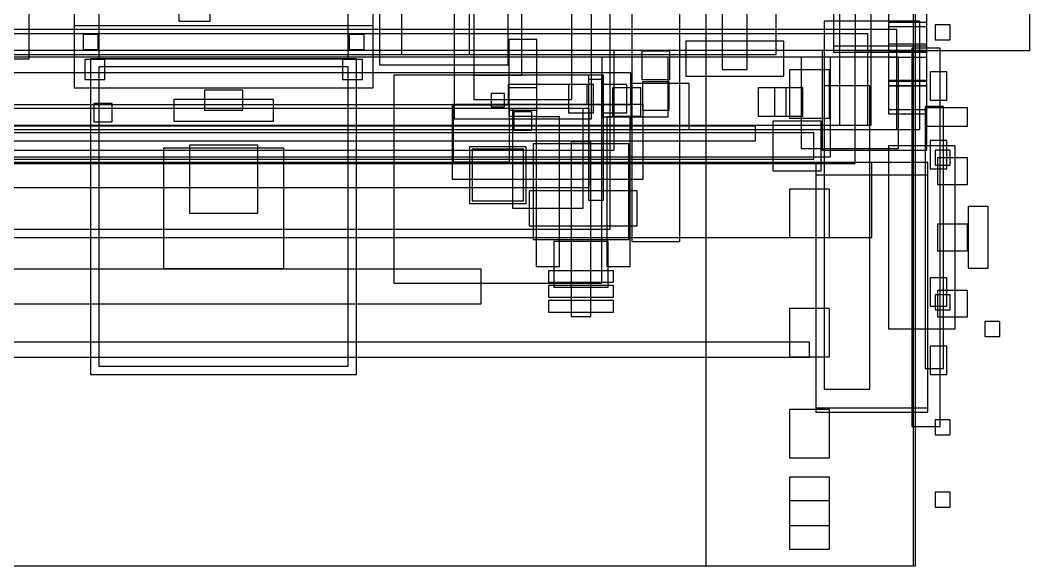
# Model space of a CAD drawing. Header units: millimetres. Extents: x -18 to 5970, y -974 to 4490.
# Drawn here: x 4755 to 5970, y 2500 to 3156 of the extents above; entities that cross this region are included whole.
import ezdxf

# ---------------------------------------------------------------- set-up
doc = ezdxf.new("R2010")
doc.units = ezdxf.units.MM

msp = doc.modelspace()

# ---------------------------------------------------------------- linework, layer by layer
at = {"layer": 'BODY'}
for p, q in [((5734, 3200), (5734, 3125.5)), ((5846, 3125.5), (5846, 3200)), ((5734, 3188), (5734, 3118)), ((5741, 3185), (5741, 3030)), ((5741, 3185), (5741, 3030)), ((5741, 3185), (5741, 3030)), ((5779, 3030), (5779, 3185)), ((5779, 3030), (5779, 3185)), ((5779, 3030), (5779, 3185)), ((5846, 3118), (5846, 3188)), ((5760, 3175), (5760, 3120)), ((5800, 3182.55), (5800, 3148.55)), ((5846, 3148.55), (5846, 3182.55)), ((5970, 3120), (5970, 3175)), ((5665, 3115), (5665, 3170)), ((5800, 3161.72), (5800, 3127.72)), ((5846, 3127.72), (5846, 3161.72)), ((5846, 3153.716), (5800, 3153.716)), ((5800, 3153.716), (5800, 3119.716)), ((5800, 3148.55), (5846, 3148.55)), ((5846, 3119.716), (5846, 3153.716)), ((4849, 3139), (4831, 3139)), ((4831, 3139), (4831, 3121)), ((4849, 3121), (4849, 3139)), ((5169, 3139), (5151, 3139)), ((5151, 3139), (5151, 3121)), ((5169, 3121), (5169, 3139)), ((5734, 3125.5), (5846, 3125.5)), ((5800, 3127.72), (5846, 3127.72)), ((4335, 3115), (5665, 3115)), ((4831, 3121), (4849, 3121)), ((5151, 3121), (5169, 3121)), ((5734, 3118), (5846, 3118)), ((5760, 3120), (5970, 3120)), ((5800, 3119.716), (5846, 3119.716)), ((5846, 3118), (5800, 3118)), ((5800, 3118), (5800, 3084)), ((5846, 3111.5), (5800, 3111.5)), ((5800, 3111.5), (5800, 3077.5)), ((5846, 3084), (5846, 3118)), ((5846, 3077.5), (5846, 3111.5)), ((5377, 3075), (5343, 3075)), ((5343, 3075), (5343, 3041)), ((5377, 3041), (5377, 3075)), ((5677, 3075), (5643, 3075)), ((5643, 3075), (5643, 3041)), ((5677, 3041), (5677, 3075)), ((5800, 3084), (5846, 3084)), ((5846, 3082.746), (5800, 3082.746)), ((5800, 3082.746), (5800, 3048.746)), ((5800, 3077.5), (5846, 3077.5)), ((5846, 3077.459), (5800, 3077.459)), ((5800, 3077.459), (5800, 3043.459)), ((5846, 3048.746), (5846, 3082.746)), ((5846, 3043.459), (5846, 3077.459)), ((5343, 3041), (5377, 3041)), ((5643, 3041), (5677, 3041)), ((5800, 3048.746), (5846, 3048.746)), ((5800, 3043.459), (5846, 3043.459)), ((5741, 3030), (5779, 3030)), ((5741, 3030), (5779, 3030)), ((5741, 3030), (5779, 3030)), ((5847.5, 2985), (5712.5, 2985)), ((5712.5, 2985), (5712.5, 2685)), ((5847.5, 2685), (5847.5, 2985)), ((5847.5, 2970), (5712.5, 2970)), ((5712.5, 2970), (5712.5, 2690)), ((5847.5, 2690), (5847.5, 2970)), ((5712.5, 2690), (5847.5, 2690)), ((5712.5, 2685), (5847.5, 2685))]:
    msp.add_line(p, q, dxfattribs=at)
at = {"layer": 'BRAKE_SYSTEM'}
for p, q in [((5537, 3119), (5503, 3119)), ((5503, 3119), (5503, 3085)), ((5537, 3085), (5537, 3119)), ((5445, 3079), (5415, 3079)), ((5415, 3079), (5415, 3045)), ((5445, 3045), (5445, 3079)), ((5485, 3079), (5455, 3079)), ((5455, 3079), (5455, 3045)), ((5485, 3045), (5485, 3079)), ((5503, 3085), (5537, 3085)), ((5536, 3082), (5504, 3082)), ((5504, 3082), (5504, 3048)), ((5536, 3048), (5536, 3082)), ((5023, 3072), (4977, 3072)), ((4977, 3072), (4977, 3048)), ((5023, 3048), (5023, 3072)), ((4866, 3056), (4844, 3056)), ((4844, 3056), (4844, 3034)), ((4866, 3034), (4866, 3056)), ((5060, 3061), (4940, 3061)), ((4940, 3061), (4940, 3035)), ((5060, 3035), (5060, 3061)), ((4977, 3048), (5023, 3048)), ((5371, 3046), (5349, 3046)), ((5349, 3046), (5349, 3024)), ((5371, 3024), (5371, 3046)), ((5415, 3045), (5445, 3045)), ((5455, 3045), (5485, 3045)), ((5504, 3048), (5536, 3048)), ((5640, 3029), (4360, 3029)), ((4844, 3034), (4866, 3034)), ((4940, 3035), (5060, 3035)), ((5640, 3011), (5640, 3029)), ((5349, 3024), (5371, 3024)), ((4360, 3011), (5640, 3011))]:
    msp.add_line(p, q, dxfattribs=at)
at = {"layer": 'CHASSIS'}
for p, q in [((5600, 3167), (5600, 3097)), ((5600, 3167), (5600, 3097)), ((5600, 3167), (5600, 3097)), ((5600, 3167), (5600, 3097)), ((5600, 3167), (5600, 3097)), ((5630, 3097), (5630, 3167)), ((5630, 3097), (5630, 3167)), ((5630, 3097), (5630, 3167)), ((5630, 3097), (5630, 3167)), ((5630, 3097), (5630, 3167)), ((5810, 3145), (4190, 3145)), ((5775, 3140), (4225, 3140)), ((5775, 3030), (5775, 3140)), ((5810, 3025), (5810, 3145)), ((5674, 3131), (5556, 3131)), ((5556, 3131), (5556, 3089)), ((5674, 3131), (5556, 3131)), ((5556, 3131), (5556, 3089)), ((5674, 3131), (5556, 3131)), ((5556, 3131), (5556, 3089)), ((5674, 3131), (5556, 3131)), ((5556, 3131), (5556, 3089)), ((5674, 3131), (5556, 3131)), ((5556, 3131), (5556, 3089)), ((5674, 3089), (5674, 3131)), ((5674, 3089), (5674, 3131)), ((5674, 3089), (5674, 3131)), ((5674, 3089), (5674, 3131)), ((5674, 3089), (5674, 3131)), ((5760, 3120), (4240, 3120)), ((5730, 3112), (4270, 3112)), ((5470, 3120), (4530, 3120)), ((5470, 3000), (5470, 3120)), ((5812, 3112), (5695, 3112)), ((5695, 3112), (5695, 3002)), ((5846, 3120), (5720, 3120)), ((5720, 3120), (5720, 3000)), ((5730, 2992), (5730, 3112)), ((5760, 2984), (5760, 3120)), ((5812, 3002), (5812, 3112)), ((5846, 3000), (5846, 3120)), ((5457, 3090), (5439, 3090)), ((5439, 3090), (5439, 2940)), ((5457, 2940), (5457, 3090)), ((5556, 3089), (5674, 3089)), ((5556, 3089), (5674, 3089)), ((5556, 3089), (5674, 3089)), ((5556, 3089), (5674, 3089)), ((5556, 3089), (5674, 3089)), ((5600, 3097), (5630, 3097)), ((5600, 3097), (5630, 3097)), ((5600, 3097), (5630, 3097)), ((5600, 3097), (5630, 3097)), ((5600, 3097), (5630, 3097)), ((5437.5, 3079), (5342.5, 3079)), ((5342.5, 3079), (5342.5, 3055)), ((5437.5, 3079), (5342.5, 3079)), ((5342.5, 3079), (5342.5, 3055)), ((5437.5, 3055), (5437.5, 3079)), ((5437.5, 3055), (5437.5, 3079)), ((5457, 3085), (5439, 3085)), ((5439, 3085), (5439, 2940)), ((5457, 2940), (5457, 3085)), ((5560, 3080), (5490, 3080)), ((5490, 3080), (5490, 3025)), ((5560, 3080), (5490, 3080)), ((5490, 3080), (5490, 3025)), ((5560, 3080), (5490, 3080)), ((5490, 3080), (5490, 3025)), ((5560, 3080), (5490, 3080)), ((5490, 3080), (5490, 3025)), ((5560, 3080), (5490, 3080)), ((5490, 3080), (5490, 3025)), ((5560, 3025), (5560, 3080)), ((5560, 3025), (5560, 3080)), ((5560, 3025), (5560, 3080)), ((5560, 3025), (5560, 3080)), ((5560, 3025), (5560, 3080)), ((5440, 3050), (4560, 3050)), ((5440, 3050), (4560, 3050)), ((5440, 3050), (4560, 3050)), ((5440, 3050), (4560, 3050)), ((5440, 3050), (4560, 3050)), ((5505, 3055), (5275, 3055)), ((5275, 3055), (5275, 2965)), ((5505, 3055), (5275, 3055)), ((5275, 3055), (5275, 2965)), ((5505, 3055), (5275, 3055)), ((5275, 3055), (5275, 2965)), ((5505, 3055), (5275, 3055)), ((5275, 3055), (5275, 2965)), ((5505, 3055), (5275, 3055)), ((5275, 3055), (5275, 2965)), ((5505, 3055), (5275, 3055)), ((5275, 3055), (5275, 2965)), ((5342.5, 3055), (5437.5, 3055)), ((5342.5, 3055), (5437.5, 3055)), ((5432.5, 3050), (5347.5, 3050)), ((5347.5, 3050), (5347.5, 2930)), ((5432.5, 2930), (5432.5, 3050)), ((5440, 2955), (5440, 3050)), ((5440, 2955), (5440, 3050)), ((5440, 2955), (5440, 3050)), ((5440, 2955), (5440, 3050)), ((5440, 2955), (5440, 3050)), ((5505, 2965), (5505, 3055)), ((5505, 2965), (5505, 3055)), ((5505, 2965), (5505, 3055)), ((5505, 2965), (5505, 3055)), ((5505, 2965), (5505, 3055)), ((5505, 2965), (5505, 3055)), ((5404, 3040), (5376, 3040)), ((5376, 3040), (5376, 2860)), ((5404, 3040), (5376, 3040)), ((5376, 3040), (5376, 2860)), ((5404, 3040), (5376, 3040)), ((5376, 3040), (5376, 2860)), ((5404, 3040), (5376, 3040)), ((5376, 3040), (5376, 2860)), ((5404, 2860), (5404, 3040)), ((5404, 2860), (5404, 3040)), ((5404, 2860), (5404, 3040)), ((5404, 2860), (5404, 3040)), ((5489, 3040), (5461, 3040)), ((5461, 3040), (5461, 2860)), ((5489, 3040), (5461, 3040)), ((5461, 3040), (5461, 2860)), ((5489, 3040), (5461, 3040)), ((5461, 3040), (5461, 2860)), ((5489, 3040), (5461, 3040)), ((5461, 3040), (5461, 2860)), ((5489, 2860), (5489, 3040)), ((5489, 2860), (5489, 3040)), ((5489, 2860), (5489, 3040)), ((5489, 2860), (5489, 3040)), ((4190, 3025), (5810, 3025)), ((4225, 3030), (5775, 3030)), ((5490, 3025), (5560, 3025)), ((5490, 3025), (5560, 3025)), ((5490, 3025), (5560, 3025)), ((5490, 3025), (5560, 3025)), ((5490, 3025), (5560, 3025)), ((5487.5, 3007.5), (5372.5, 3007.5)), ((5372.5, 3007.5), (5372.5, 2892.5)), ((5487.5, 2892.5), (5487.5, 3007.5)), ((5695, 3002), (5812, 3002)), ((4270, 2992), (5730, 2992)), ((4530, 3000), (5470, 3000)), ((5720, 3000), (5846, 3000)), ((4240, 2984), (5760, 2984)), ((5275, 2965), (5505, 2965)), ((5275, 2965), (5505, 2965)), ((5275, 2965), (5505, 2965)), ((5275, 2965), (5505, 2965)), ((5275, 2965), (5505, 2965)), ((5275, 2965), (5505, 2965)), ((4560, 2955), (5440, 2955)), ((4560, 2955), (5440, 2955)), ((4560, 2955), (5440, 2955)), ((4560, 2955), (5440, 2955)), ((4560, 2955), (5440, 2955)), ((5497.5, 2951), (5367.5, 2951)), ((5367.5, 2951), (5367.5, 2909)), ((5497.5, 2951), (5367.5, 2951)), ((5367.5, 2951), (5367.5, 2909)), ((5497.5, 2951), (5367.5, 2951)), ((5367.5, 2951), (5367.5, 2909)), ((5497.5, 2951), (5367.5, 2951)), ((5367.5, 2951), (5367.5, 2909)), ((5439, 2940), (5457, 2940)), ((5439, 2940), (5457, 2940)), ((5497.5, 2909), (5497.5, 2951)), ((5497.5, 2909), (5497.5, 2951)), ((5497.5, 2909), (5497.5, 2951)), ((5497.5, 2909), (5497.5, 2951)), ((5347.5, 2930), (5432.5, 2930)), ((5367.5, 2909), (5497.5, 2909)), ((5367.5, 2909), (5497.5, 2909)), ((5367.5, 2909), (5497.5, 2909)), ((5367.5, 2909), (5497.5, 2909)), ((5372.5, 2892.5), (5487.5, 2892.5)), ((5310, 2857), (4690, 2857)), ((5310, 2815), (5310, 2857)), ((5376, 2860), (5404, 2860)), ((5376, 2860), (5404, 2860)), ((5376, 2860), (5404, 2860)), ((5376, 2860), (5404, 2860)), ((5461, 2860), (5489, 2860)), ((5461, 2860), (5489, 2860)), ((5461, 2860), (5489, 2860)), ((5461, 2860), (5489, 2860)), ((4690, 2815), (5310, 2815))]:
    msp.add_line(p, q, dxfattribs=at)
at = {"layer": 'DATUM'}
for p, q in [((5934, 2794), (5916, 2794)), ((5916, 2794), (5916, 2776)), ((5934, 2776), (5934, 2794)), ((5916, 2776), (5934, 2776)), ((5705, 2769), (4295, 2769)), ((5705, 2769), (4295, 2769)), ((5705, 2751), (5705, 2769)), ((5705, 2751), (5705, 2769)), ((4295, 2751), (5705, 2751)), ((4295, 2751), (5705, 2751))]:
    msp.add_line(p, q, dxfattribs=at)
at = {"layer": 'ENGINE_BAY'}
for p, q in [((5214, 3575), (5214, 3115)), ((5296, 3115), (5296, 3575)), ((5187.5, 3257.5), (5187.5, 3102.5)), ((5342.5, 3102.5), (5342.5, 3257.5)), ((5214, 3115), (5296, 3115)), ((5187.5, 3102.5), (5342.5, 3102.5))]:
    msp.add_line(p, q, dxfattribs=at)
at = {"layer": 'EXHAUST'}
for p, q in [((5301, 3225), (5301, 3090)), ((5301, 3225), (5301, 3090)), ((5301, 3225), (5301, 3090)), ((5359, 3090), (5359, 3225)), ((5359, 3090), (5359, 3225)), ((5359, 3090), (5359, 3225)), ((5455, 3090), (5205, 3090)), ((5205, 3090), (5205, 2840)), ((5301, 3090), (5359, 3090)), ((5301, 3090), (5359, 3090)), ((5301, 3090), (5359, 3090)), ((5455, 2840), (5455, 3090)), ((5344, 3054), (5276, 3054)), ((5276, 3054), (5276, 2986)), ((5344, 2986), (5344, 3054)), ((5364, 3004), (5296, 3004)), ((5296, 3004), (5296, 2936)), ((5361, 3001), (5299, 3001)), ((5299, 3001), (5299, 2939)), ((5361, 2939), (5361, 3001)), ((5364, 2936), (5364, 3004)), ((5276, 2986), (5344, 2986)), ((5296, 2936), (5364, 2936)), ((5299, 2939), (5361, 2939)), ((5205, 2840), (5455, 2840))]:
    msp.add_line(p, q, dxfattribs=at)
at = {"layer": 'FRONT_DETAIL'}
for p, q in [((4820, 3320), (4820, 3150)), ((5180, 3150), (5180, 3320)), ((5277.5, 3202.5), (5277.5, 3037.5)), ((5442.5, 3037.5), (5442.5, 3202.5)), ((5301, 3179), (5301, 3061)), ((5419, 3061), (5419, 3179)), ((4820, 3150), (5180, 3150)), ((5837.5, 3155), (5722.5, 3155)), ((5722.5, 3155), (5722.5, 3025)), ((5837.5, 3025), (5837.5, 3155)), ((5377, 3133), (5343, 3133)), ((5343, 3133), (5343, 3048)), ((5377, 3048), (5377, 3133)), ((4857, 3109), (4833, 3109)), ((4833, 3109), (4833, 3085)), ((4857, 3085), (4857, 3109)), ((5167, 3109), (5143, 3109)), ((5143, 3109), (5143, 3085)), ((5167, 3085), (5167, 3109)), ((4833, 3085), (4857, 3085)), ((5143, 3085), (5167, 3085)), ((5502, 3075), (5468, 3075)), ((5468, 3075), (5468, 3041)), ((5502, 3041), (5502, 3075)), ((5697, 3075), (5663, 3075)), ((5663, 3075), (5663, 3041)), ((5697, 3041), (5697, 3075)), ((5301, 3061), (5419, 3061)), ((5277.5, 3037.5), (5442.5, 3037.5)), ((5343, 3048), (5377, 3048)), ((5468, 3041), (5502, 3041)), ((5663, 3041), (5697, 3041)), ((5722.5, 3025), (5837.5, 3025))]:
    msp.add_line(p, q, dxfattribs=at)
at = {"layer": 'FUEL_SYSTEM'}
for p, q in [((5465, 2905), (5465, 3165)), ((5490, 3093), (4510, 3093)), ((5490, 3093), (4510, 3093)), ((5490, 3055), (5490, 3093)), ((5490, 3055), (5490, 3093)), ((5338, 3068), (5322, 3068)), ((5322, 3068), (5322, 3052)), ((5338, 3052), (5338, 3068)), ((4510, 3055), (5490, 3055)), ((4510, 3055), (5490, 3055)), ((5322, 3052), (5338, 3052)), ((4535, 2905), (5465, 2905))]:
    msp.add_line(p, q, dxfattribs=at)
at = {"layer": 'INTERIOR'}
for p, q in [((4946, 3485), (4946, 3155)), ((4984, 3155), (4984, 3485)), ((4766, 3110), (4766, 3470)), ((4946, 3155), (4984, 3155)), ((4734, 3110), (4766, 3110))]:
    msp.add_line(p, q, dxfattribs=at)
at = {"layer": 'OVERALL'}
for p, q in [((5832.5, 2500), (5832.5, 4450)), ((4167.5, 2500), (5832.5, 2500))]:
    msp.add_line(p, q, dxfattribs=at)
at = {"layer": 'RUNNING_GEAR'}
for p, q in [((4850, 3370), (4850, 3110)), ((5150, 3110), (5150, 3370)), ((5491, 3350), (5491, 2890)), ((5491, 3350), (5491, 2890)), ((5549, 2890), (5549, 3350)), ((5549, 2890), (5549, 3350)), ((4820, 3340), (4820, 3075)), ((5180, 3075), (5180, 3340)), ((5580, 3290), (5580, 2500)), ((5580, 3290), (5580, 2500)), ((5830, 2500), (5830, 3290)), ((5830, 2500), (5830, 3290)), ((5874, 3150.588), (5856, 3150.588)), ((5856, 3150.588), (5856, 3132.588)), ((5874, 3150.588), (5856, 3150.588)), ((5856, 3150.588), (5856, 3132.588)), ((5874, 3150.588), (5856, 3150.588)), ((5856, 3150.588), (5856, 3132.588)), ((5874, 3150.588), (5856, 3150.588)), ((5856, 3150.588), (5856, 3132.588)), ((5874, 3132.588), (5874, 3150.588)), ((5874, 3132.588), (5874, 3150.588)), ((5874, 3132.588), (5874, 3150.588)), ((5874, 3132.588), (5874, 3150.588)), ((5862, 3122.5), (5828, 3122.5)), ((5828, 3122.5), (5828, 2667.5)), ((5862, 3122.5), (5828, 3122.5)), ((5828, 3122.5), (5828, 2667.5)), ((5856, 3132.588), (5874, 3132.588)), ((5856, 3132.588), (5874, 3132.588)), ((5856, 3132.588), (5874, 3132.588)), ((5856, 3132.588), (5874, 3132.588)), ((5862, 2667.5), (5862, 3122.5)), ((5862, 2667.5), (5862, 3122.5)), ((5160, 3110), (4840, 3110)), ((4840, 3110), (4840, 2730)), ((4850, 3110), (5150, 3110)), ((5160, 2730), (5160, 3110)), ((5535, 3112), (5455, 3112)), ((5455, 3112), (5455, 3040)), ((5535, 3112), (5455, 3112)), ((5455, 3112), (5455, 3040)), ((5535, 3040), (5535, 3112)), ((5535, 3040), (5535, 3112)), ((5150, 3100), (4850, 3100)), ((4850, 3100), (4850, 2740)), ((5150, 2740), (5150, 3100)), ((5729, 3096.506), (5681, 3096.506)), ((5681, 3096.506), (5681, 3038.506)), ((5729, 3096.506), (5681, 3096.506)), ((5681, 3096.506), (5681, 3038.506)), ((5729, 3096.506), (5681, 3096.506)), ((5681, 3096.506), (5681, 3038.506)), ((5729, 3096.506), (5681, 3096.506)), ((5681, 3096.506), (5681, 3038.506)), ((5729, 3038.506), (5729, 3096.506)), ((5729, 3038.506), (5729, 3096.506)), ((5729, 3038.506), (5729, 3096.506)), ((5729, 3038.506), (5729, 3096.506)), ((5870, 3094), (5850, 3094)), ((5850, 3094), (5850, 3060)), ((5870, 3094), (5850, 3094)), ((5850, 3094), (5850, 3060)), ((5870, 3060), (5870, 3094)), ((5870, 3060), (5870, 3094)), ((4820, 3075), (5180, 3075)), ((5777.5, 3077.5), (5722.5, 3077.5)), ((5722.5, 3077.5), (5722.5, 2712.5)), ((5777.5, 3077.5), (5722.5, 3077.5)), ((5722.5, 3077.5), (5722.5, 2712.5)), ((5777.5, 2712.5), (5777.5, 3077.5)), ((5777.5, 2712.5), (5777.5, 3077.5)), ((5866, 3052.5), (5844, 3052.5)), ((5844, 3052.5), (5844, 2737.5)), ((5866, 3052.5), (5844, 3052.5)), ((5844, 3052.5), (5844, 2737.5)), ((5895, 3051), (5845, 3051)), ((5845, 3051), (5845, 3029)), ((5895, 3051), (5845, 3051)), ((5845, 3051), (5845, 3029)), ((5850, 3060), (5870, 3060)), ((5850, 3060), (5870, 3060)), ((5866, 2737.5), (5866, 3052.5)), ((5866, 2737.5), (5866, 3052.5)), ((5895, 3029), (5895, 3051)), ((5895, 3029), (5895, 3051)), ((5455, 3040), (5535, 3040)), ((5455, 3040), (5535, 3040)), ((5681, 3038.506), (5729, 3038.506)), ((5681, 3038.506), (5729, 3038.506)), ((5681, 3038.506), (5729, 3038.506)), ((5681, 3038.506), (5729, 3038.506)), ((5719, 3035), (5661, 3035)), ((5661, 3035), (5661, 2975)), ((5719, 2975), (5719, 3035)), ((5845, 3029), (5895, 3029)), ((5845, 3029), (5895, 3029)), ((5710, 3021), (4290, 3021)), ((5710, 2989), (5710, 3021)), ((5072.5, 3002.5), (4927.5, 3002.5)), ((4927.5, 3002.5), (4927.5, 2857.5)), ((5072.5, 3002.5), (4927.5, 3002.5)), ((4927.5, 3002.5), (4927.5, 2857.5)), ((5041, 3006), (4959, 3006)), ((4959, 3006), (4959, 2924)), ((5041, 3006), (4959, 3006)), ((4959, 3006), (4959, 2924)), ((5041, 2924), (5041, 3006)), ((5041, 2924), (5041, 3006)), ((5072.5, 2857.5), (5072.5, 3002.5)), ((5072.5, 2857.5), (5072.5, 3002.5)), ((5442, 3010), (5418, 3010)), ((5418, 3010), (5418, 2800)), ((5442, 3010), (5418, 3010)), ((5418, 3010), (5418, 2800)), ((5442, 3010), (5418, 3010)), ((5418, 3010), (5418, 2800)), ((5442, 3010), (5418, 3010)), ((5418, 3010), (5418, 2800)), ((5442, 2800), (5442, 3010)), ((5442, 2800), (5442, 3010)), ((5442, 2800), (5442, 3010)), ((5442, 2800), (5442, 3010)), ((5880, 3005), (5800, 3005)), ((5800, 3005), (5800, 2785)), ((5880, 3005), (5800, 3005)), ((5800, 3005), (5800, 2785)), ((5870, 3011.5), (5850, 3011.5)), ((5850, 3011.5), (5850, 2977.5)), ((5870, 3011.5), (5850, 3011.5)), ((5850, 3011.5), (5850, 2977.5)), ((5870, 3011.5), (5850, 3011.5)), ((5850, 3011.5), (5850, 2977.5)), ((5870, 3011.5), (5850, 3011.5)), ((5850, 3011.5), (5850, 2977.5)), ((5870, 2977.5), (5870, 3011.5)), ((5870, 2977.5), (5870, 3011.5)), ((5870, 2977.5), (5870, 3011.5)), ((5870, 2977.5), (5870, 3011.5)), ((5880, 2785), (5880, 3005)), ((5880, 2785), (5880, 3005)), ((4290, 2989), (5710, 2989)), ((5874, 2999.963), (5856, 2999.963)), ((5856, 2999.963), (5856, 2981.963)), ((5874, 2999.963), (5856, 2999.963)), ((5856, 2999.963), (5856, 2981.963)), ((5874, 2999.963), (5856, 2999.963)), ((5856, 2999.963), (5856, 2981.963)), ((5874, 2999.963), (5856, 2999.963)), ((5856, 2999.963), (5856, 2981.963)), ((5895, 2990.674), (5859, 2990.674)), ((5859, 2990.674), (5859, 2958.674)), ((5895, 2990.674), (5859, 2990.674)), ((5859, 2990.674), (5859, 2958.674)), ((5895, 2990.674), (5859, 2990.674)), ((5859, 2990.674), (5859, 2958.674)), ((5895, 2990.674), (5859, 2990.674)), ((5859, 2990.674), (5859, 2958.674)), ((5874, 2981.963), (5874, 2999.963)), ((5874, 2981.963), (5874, 2999.963)), ((5874, 2981.963), (5874, 2999.963)), ((5874, 2981.963), (5874, 2999.963)), ((5895, 2958.674), (5895, 2990.674)), ((5895, 2958.674), (5895, 2990.674)), ((5895, 2958.674), (5895, 2990.674)), ((5895, 2958.674), (5895, 2990.674)), ((5780, 2985), (4220, 2985)), ((5780, 2985), (4220, 2985)), ((5780, 2895), (5780, 2985)), ((5780, 2895), (5780, 2985)), ((5850, 2977.5), (5870, 2977.5)), ((5850, 2977.5), (5870, 2977.5)), ((5850, 2977.5), (5870, 2977.5)), ((5850, 2977.5), (5870, 2977.5)), ((5856, 2981.963), (5874, 2981.963)), ((5856, 2981.963), (5874, 2981.963)), ((5856, 2981.963), (5874, 2981.963)), ((5856, 2981.963), (5874, 2981.963)), ((5661, 2975), (5719, 2975)), ((5729, 2953), (5681, 2953)), ((5681, 2953), (5681, 2895)), ((5729, 2953), (5681, 2953)), ((5681, 2953), (5681, 2895)), ((5729, 2953), (5681, 2953)), ((5681, 2953), (5681, 2895)), ((5729, 2953), (5681, 2953)), ((5681, 2953), (5681, 2895)), ((5729, 2895), (5729, 2953)), ((5729, 2895), (5729, 2953)), ((5729, 2895), (5729, 2953)), ((5729, 2895), (5729, 2953)), ((5859, 2958.674), (5895, 2958.674)), ((5859, 2958.674), (5895, 2958.674)), ((5859, 2958.674), (5895, 2958.674)), ((5859, 2958.674), (5895, 2958.674)), ((5920, 2932), (5896, 2932)), ((5896, 2932), (5896, 2858)), ((5920, 2932), (5896, 2932)), ((5896, 2932), (5896, 2858)), ((5920, 2858), (5920, 2932)), ((5920, 2858), (5920, 2932)), ((4959, 2924), (5041, 2924)), ((4959, 2924), (5041, 2924)), ((5895, 2911), (5859, 2911)), ((5859, 2911), (5859, 2879)), ((5895, 2911), (5859, 2911)), ((5859, 2911), (5859, 2879)), ((5895, 2911), (5859, 2911)), ((5859, 2911), (5859, 2879)), ((5895, 2911), (5859, 2911)), ((5859, 2911), (5859, 2879)), ((5895, 2879), (5895, 2911)), ((5895, 2879), (5895, 2911)), ((5895, 2879), (5895, 2911)), ((5895, 2879), (5895, 2911)), ((4220, 2895), (5780, 2895)), ((4220, 2895), (5780, 2895)), ((5681, 2895), (5729, 2895)), ((5681, 2895), (5729, 2895)), ((5681, 2895), (5729, 2895)), ((5681, 2895), (5729, 2895)), ((5462.5, 2890), (5397.5, 2890)), ((5397.5, 2890), (5397.5, 2835)), ((5462.5, 2890), (5397.5, 2890)), ((5397.5, 2890), (5397.5, 2835)), ((5462.5, 2835), (5462.5, 2890)), ((5462.5, 2835), (5462.5, 2890)), ((5491, 2890), (5549, 2890)), ((5491, 2890), (5549, 2890)), ((5859, 2879), (5895, 2879)), ((5859, 2879), (5895, 2879)), ((5859, 2879), (5895, 2879)), ((5859, 2879), (5895, 2879)), ((4927.5, 2857.5), (5072.5, 2857.5)), ((4927.5, 2857.5), (5072.5, 2857.5)), ((5469, 2855), (5391, 2855)), ((5391, 2855), (5391, 2841)), ((5469, 2855), (5391, 2855)), ((5391, 2855), (5391, 2841)), ((5469, 2841), (5469, 2855)), ((5469, 2841), (5469, 2855)), ((5896, 2858), (5920, 2858)), ((5896, 2858), (5920, 2858)), ((5870, 2846.5), (5850, 2846.5)), ((5850, 2846.5), (5850, 2812.5)), ((5870, 2846.5), (5850, 2846.5)), ((5850, 2846.5), (5850, 2812.5)), ((5870, 2846.5), (5850, 2846.5)), ((5850, 2846.5), (5850, 2812.5)), ((5870, 2846.5), (5850, 2846.5)), ((5850, 2846.5), (5850, 2812.5)), ((5870, 2812.5), (5870, 2846.5)), ((5870, 2812.5), (5870, 2846.5)), ((5870, 2812.5), (5870, 2846.5)), ((5870, 2812.5), (5870, 2846.5)), ((5391, 2841), (5469, 2841)), ((5391, 2841), (5469, 2841)), ((5469, 2837), (5391, 2837)), ((5391, 2837), (5391, 2823)), ((5469, 2837), (5391, 2837)), ((5391, 2837), (5391, 2823)), ((5397.5, 2835), (5462.5, 2835)), ((5397.5, 2835), (5462.5, 2835)), ((5469, 2823), (5469, 2837)), ((5469, 2823), (5469, 2837)), ((5895, 2831.326), (5859, 2831.326)), ((5859, 2831.326), (5859, 2799.326)), ((5895, 2831.326), (5859, 2831.326)), ((5859, 2831.326), (5859, 2799.326)), ((5895, 2831.326), (5859, 2831.326)), ((5859, 2831.326), (5859, 2799.326)), ((5895, 2831.326), (5859, 2831.326)), ((5859, 2831.326), (5859, 2799.326)), ((5895, 2799.326), (5895, 2831.326)), ((5895, 2799.326), (5895, 2831.326)), ((5895, 2799.326), (5895, 2831.326)), ((5895, 2799.326), (5895, 2831.326)), ((5391, 2823), (5469, 2823)), ((5391, 2823), (5469, 2823)), ((5469, 2819), (5391, 2819)), ((5391, 2819), (5391, 2805)), ((5469, 2819), (5391, 2819)), ((5391, 2819), (5391, 2805)), ((5469, 2805), (5469, 2819)), ((5469, 2805), (5469, 2819)), ((5874, 2826.037), (5856, 2826.037)), ((5856, 2826.037), (5856, 2808.037)), ((5874, 2826.037), (5856, 2826.037)), ((5856, 2826.037), (5856, 2808.037)), ((5874, 2826.037), (5856, 2826.037)), ((5856, 2826.037), (5856, 2808.037)), ((5874, 2826.037), (5856, 2826.037)), ((5856, 2826.037), (5856, 2808.037)), ((5874, 2808.037), (5874, 2826.037)), ((5874, 2808.037), (5874, 2826.037)), ((5874, 2808.037), (5874, 2826.037)), ((5874, 2808.037), (5874, 2826.037)), ((5729, 2809.494), (5681, 2809.494)), ((5681, 2809.494), (5681, 2751.494)), ((5729, 2809.494), (5681, 2809.494)), ((5681, 2809.494), (5681, 2751.494)), ((5729, 2809.494), (5681, 2809.494)), ((5681, 2809.494), (5681, 2751.494)), ((5729, 2809.494), (5681, 2809.494)), ((5681, 2809.494), (5681, 2751.494)), ((5729, 2751.494), (5729, 2809.494)), ((5729, 2751.494), (5729, 2809.494)), ((5729, 2751.494), (5729, 2809.494)), ((5729, 2751.494), (5729, 2809.494)), ((5850, 2812.5), (5870, 2812.5)), ((5850, 2812.5), (5870, 2812.5)), ((5850, 2812.5), (5870, 2812.5)), ((5850, 2812.5), (5870, 2812.5)), ((5856, 2808.037), (5874, 2808.037)), ((5856, 2808.037), (5874, 2808.037)), ((5856, 2808.037), (5874, 2808.037)), ((5856, 2808.037), (5874, 2808.037)), ((5391, 2805), (5469, 2805)), ((5391, 2805), (5469, 2805)), ((5418, 2800), (5442, 2800)), ((5418, 2800), (5442, 2800)), ((5418, 2800), (5442, 2800)), ((5418, 2800), (5442, 2800)), ((5859, 2799.326), (5895, 2799.326)), ((5859, 2799.326), (5895, 2799.326)), ((5859, 2799.326), (5895, 2799.326)), ((5859, 2799.326), (5895, 2799.326)), ((5800, 2785), (5880, 2785)), ((5800, 2785), (5880, 2785)), ((5870, 2764), (5850, 2764)), ((5850, 2764), (5850, 2730)), ((5870, 2764), (5850, 2764)), ((5850, 2764), (5850, 2730)), ((5870, 2730), (5870, 2764)), ((5870, 2730), (5870, 2764)), ((5681, 2751.494), (5729, 2751.494)), ((5681, 2751.494), (5729, 2751.494)), ((5681, 2751.494), (5729, 2751.494)), ((5681, 2751.494), (5729, 2751.494)), ((4850, 2740), (5150, 2740)), ((5844, 2737.5), (5866, 2737.5)), ((5844, 2737.5), (5866, 2737.5)), ((4840, 2730), (5160, 2730)), ((5850, 2730), (5870, 2730)), ((5850, 2730), (5870, 2730)), ((5722.5, 2712.5), (5777.5, 2712.5)), ((5722.5, 2712.5), (5777.5, 2712.5)), ((5729, 2687.835), (5681, 2687.835)), ((5681, 2687.835), (5681, 2629.835)), ((5729, 2687.835), (5681, 2687.835)), ((5681, 2687.835), (5681, 2629.835)), ((5729, 2687.835), (5681, 2687.835)), ((5681, 2687.835), (5681, 2629.835)), ((5729, 2687.835), (5681, 2687.835)), ((5681, 2687.835), (5681, 2629.835)), ((5729, 2629.835), (5729, 2687.835)), ((5729, 2629.835), (5729, 2687.835)), ((5729, 2629.835), (5729, 2687.835)), ((5729, 2629.835), (5729, 2687.835)), ((5874, 2675.412), (5856, 2675.412)), ((5856, 2675.412), (5856, 2657.412)), ((5874, 2675.412), (5856, 2675.412)), ((5856, 2675.412), (5856, 2657.412)), ((5874, 2675.412), (5856, 2675.412)), ((5856, 2675.412), (5856, 2657.412)), ((5874, 2675.412), (5856, 2675.412)), ((5856, 2675.412), (5856, 2657.412)), ((5874, 2657.412), (5874, 2675.412)), ((5874, 2657.412), (5874, 2675.412)), ((5874, 2657.412), (5874, 2675.412)), ((5874, 2657.412), (5874, 2675.412)), ((5828, 2667.5), (5862, 2667.5)), ((5828, 2667.5), (5862, 2667.5)), ((5856, 2657.412), (5874, 2657.412)), ((5856, 2657.412), (5874, 2657.412)), ((5856, 2657.412), (5874, 2657.412)), ((5856, 2657.412), (5874, 2657.412)), ((5681, 2629.835), (5729, 2629.835)), ((5681, 2629.835), (5729, 2629.835)), ((5681, 2629.835), (5729, 2629.835)), ((5681, 2629.835), (5729, 2629.835)), ((5729, 2606.545), (5681, 2606.545)), ((5681, 2606.545), (5681, 2548.545)), ((5729, 2606.545), (5681, 2606.545)), ((5681, 2606.545), (5681, 2548.545)), ((5729, 2606.545), (5681, 2606.545)), ((5681, 2606.545), (5681, 2548.545)), ((5729, 2606.545), (5681, 2606.545)), ((5681, 2606.545), (5681, 2548.545)), ((5729, 2548.545), (5729, 2606.545)), ((5729, 2548.545), (5729, 2606.545)), ((5729, 2548.545), (5729, 2606.545)), ((5729, 2548.545), (5729, 2606.545)), ((5874, 2588.449), (5856, 2588.449)), ((5856, 2588.449), (5856, 2570.449)), ((5874, 2588.449), (5856, 2588.449)), ((5856, 2588.449), (5856, 2570.449)), ((5874, 2588.449), (5856, 2588.449)), ((5856, 2588.449), (5856, 2570.449)), ((5874, 2588.449), (5856, 2588.449)), ((5856, 2588.449), (5856, 2570.449)), ((5874, 2570.449), (5874, 2588.449)), ((5874, 2570.449), (5874, 2588.449)), ((5874, 2570.449), (5874, 2588.449)), ((5874, 2570.449), (5874, 2588.449)), ((5729, 2578), (5681, 2578)), ((5681, 2578), (5681, 2520)), ((5729, 2578), (5681, 2578)), ((5681, 2578), (5681, 2520)), ((5729, 2520), (5729, 2578)), ((5729, 2520), (5729, 2578)), ((5856, 2570.449), (5874, 2570.449)), ((5856, 2570.449), (5874, 2570.449)), ((5856, 2570.449), (5874, 2570.449)), ((5856, 2570.449), (5874, 2570.449)), ((5681, 2548.545), (5729, 2548.545)), ((5681, 2548.545), (5729, 2548.545)), ((5681, 2548.545), (5729, 2548.545)), ((5681, 2548.545), (5729, 2548.545)), ((5681, 2520), (5729, 2520)), ((5681, 2520), (5729, 2520)), ((5580, 2500), (5830, 2500)), ((5580, 2500), (5830, 2500))]:
    msp.add_line(p, q, dxfattribs=at)

doc.saveas('drawing.dxf')
